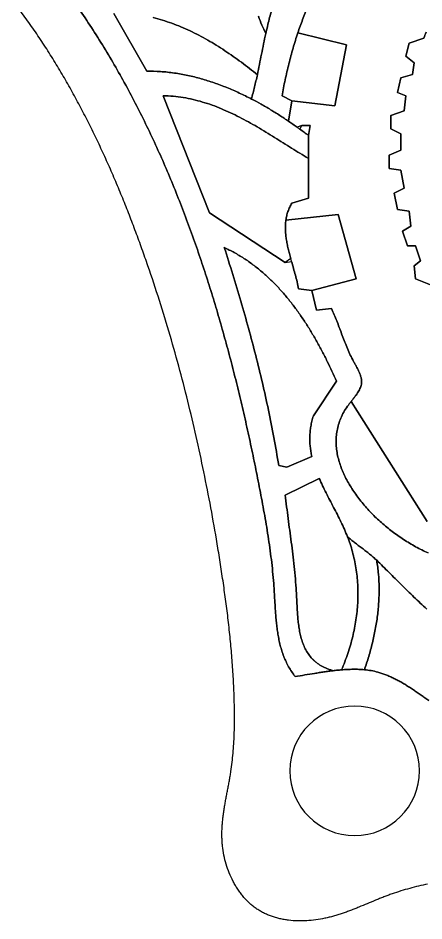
# Model space of a CAD drawing. Header units: millimetres. Extents: x -96818 to 270234, y -28968 to 336819.
# Drawn here: x -64943 to 13368, y -28968 to 145245 of the extents above; entities that cross this region are included whole.
import ezdxf

# ---------------------------------------------------------------- set-up
doc = ezdxf.new("R2010")
doc.units = ezdxf.units.MM
for name, color, linetype in [('01_MAIN_BUILDING', 7, 'Continuous'), ('03_SHARED_CURVES', 7, 'Continuous'), ('REGION_HOLES', 7, 'Continuous')]:
    doc.layers.add(name, color=color, linetype=linetype)

msp = doc.modelspace()

# ---------------------------------------------------------------- linework, layer by layer
at = {"layer": '01_MAIN_BUILDING'}
for points in [[(13996, 48114), (-689, 71247, -0.0006039), (-361, 71664, 0.0040461), (-36, 72084, 0.0063001), (270, 72495, 0.0121888), (560, 72918, 0.0147084), (809, 73326, 0.0233471), (1026, 73752, 0.0265682), (1187, 74164, 0.0376607), (1293, 74591, 0.0261257), (1326, 74876, 0.0238756), (1331, 75163, 0.0224721), (1309, 75453, 0.0188197), (1263, 75739, 0.0175112), (1194, 76032, 0.0138083), (1106, 76320, 0.012632), (999, 76615, 0.0094602), (880, 76906, 0.0155399), (596, 77506, 0.0060746), (287, 78093, 0.0023529), (-45, 78697, -0.0053123), (-373, 79304, -0.0134109), (-981, 80537, -0.0092366), (-1533, 81797, -0.0069686), (-2036, 83055, -0.0025862), (-2516, 84323, -0.000317), (-2978, 85567, 0.0044202), (-3450, 86807, 0.0067619), (-3935, 88001, 0.0121604), (-4465, 89175), (-7330, 88857), (-8285, 92677), (309, 94905), (-3192, 107319), (-13269, 106257, -0.0233286), (-13109, 107098, -0.0249296), (-12868, 107920, -0.0263332), (-12528, 108753, -0.0250689), (-12105, 109547), (-8922, 110502), (-8922, 118141), (-8922, 122598), (-8603, 124508), (-10195, 124508), (-11071, 124171, 0.002771), (-11899, 124752, 0.002928), (-12733, 125323), (-12105, 129282), (-3829, 128327), (-1601, 140105), (-10961, 142377, -0.0090152), (-10036, 144990, -0.0091764), (-9016, 147567, -0.0092717)], [(13782, 142497, 0.0202541), (13360, 141378), (10495, 140423), (9858, 137876), (11450, 136603), (11132, 134375), (8904, 133738), (8267, 130874), (9858, 130237), (9540, 127372), (6994, 126417), (6994, 123871), (8904, 122916), (8904, 119733), (6675, 118778), (6675, 116232), (8904, 115913), (9540, 112412), (7630, 111457), (8267, 108274), (10495, 107956), (10813, 105091), (9222, 104136), (10177, 101271), (11768, 101271), (12723, 98406), (11450, 97451), (11768, 94905), (14951, 93632)]]:
    msp.add_lwpolyline(points, format="xyb", dxfattribs=at)
at = {"layer": '03_SHARED_CURVES'}
for points in [[(13913, 31212, -0.0042052), (12667, 32365, -0.0029911), (11438, 33535, -0.002395), (10223, 34718, -0.0012137), (9016, 35909, -0.0006195), (7822, 37097, 0.0005796), (6628, 38285, 0.0011793), (5445, 39453, 0.0024553), (4253, 40613, 0.0122714), (3574, 41236, 0.0084997), (2870, 41830, 0.0065241), (2154, 42398, 0.0026683), (1428, 42953, 0.0007014), (708, 43496, -0.0033341), (-9, 44042, -0.0053415), (-703, 44590, -0.0097773), (-1379, 45158, 0.0119334), (-1981, 46603, 0.0078541), (-2639, 48024, 0.0059339), (-3341, 49434, 0.0020894), (-4066, 50833, 0.0002029), (-4794, 52225, -0.0036564), (-5513, 53621, -0.0055713), (-6196, 55011, -0.0097725), (-6836, 56421), (-13378, 53207, 0.0043003), (-13121, 50947, 0.0020981), (-12836, 48691, 0.0010403), (-12532, 46402, -0.0010509), (-12228, 44114, -0.0020904), (-11932, 41780, -0.0040141), (-11666, 39444, -0.0050304), (-11436, 37048, -0.006719), (-11263, 34648, -0.0027315), (-11198, 33428, 0.0006478), (-11138, 32208, 0.0022981), (-11072, 30999, 0.0058958), (-10986, 29791, 0.0076164), (-10871, 28624, 0.0120695), (-10710, 27462, 0.0139662), (-10499, 26363, 0.0197148), (-10214, 25282, 0.021932), (-9859, 24277, 0.0283451), (-9404, 23314, 0.0309095), (-8850, 22428, 0.0347994), (-8184, 21623, 0.0180852), (-7800, 21247, 0.0178772), (-7390, 20900, 0.0183857), (-6935, 20569, 0.0172872), (-6458, 20270, 0.0177255), (-5925, 19987, 0.0159415), (-5375, 19741, 0.0163103), (-4759, 19511, 0.0141701), (-4129, 19319, 0.0039796), (-5028, 19204, 0.0027936), (-5924, 19077, 0.0022785), (-6837, 18938, 0.0011973), (-7748, 18793, 0.0008654), (-9607, 18489, -0.0030871), (-11468, 18193, -0.0202454), (-12139, 19111, -0.0197379), (-12735, 20080, -0.0186407), (-13242, 21066, -0.0169025), (-13678, 22087, -0.0157734), (-14045, 23131, -0.0134299), (-14351, 24195, -0.0123257), (-14604, 25285, -0.0098797), (-14808, 26385, -0.0088187), (-14974, 27509, -0.0065131), (-15105, 28638, -0.0054906), (-15211, 29784, -0.0033663), (-15296, 30932, -0.0023689), (-15368, 32091, -0.0003602), (-15435, 33250, 0.0006281), (-15502, 34410, 0.0026267), (-15576, 35571, 0.0060501), (-15765, 37875, 0.0052749), (-16005, 40175, 0.0048337), (-16290, 42452, 0.0040038), (-16615, 44724, 0.0035594), (-16972, 46980, 0.0026978), (-17358, 49231, 0.0022515), (-17764, 51469, 0.0013711), (-18187, 53704, 0.0023277), (-19050, 58091, 0.0026048), (-19956, 62469, 0.0027301), (-20905, 66822, 0.00299), (-21904, 71163, 0.0031131), (-22956, 75489, 0.0033479), (-24063, 79801, 0.0034679), (-25232, 84111, 0.0036699), (-26463, 88403, 0.0037658), (-27750, 92650, 0.0040649), (-29103, 96876, 0.0042367), (-30532, 101098, 0.0045538), (-32035, 105294, 0.0047294), (-33620, 109473, 0.0050645), (-35286, 113620, 0.0052444), (-37040, 117738, 0.0055959), (-38883, 121816, 0.0057803), (-40821, 125856, 0.0061438), (-42853, 129848, 0.0063328), (-44987, 133791, 0.0067008), (-47223, 137678, 0.0068945), (-49567, 141507, 0.0072558), (-52018, 145269, 0.0074537), (-54586, 148968, 0.0077935)], [(14076, -21853, 0.0057718), (12340, -22248, 0.0075747), (10615, -22689, 0.008482), (8901, -23186, 0.0101442), (7206, -23747, 0.0047267), (6403, -24040, 0.0035027), (5605, -24345, 0.0029151), (4806, -24663, 0.0017227), (4011, -24988, 0.0016924), (2417, -25652, -0.0029582), (822, -26312, -0.0023488), (19, -26634, -0.0035112), (-787, -26947, -0.0040942), (-1599, -27247, -0.0052617), (-2415, -27533, -0.0058478), (-3238, -27800, -0.007001), (-4068, -28045, -0.0075893), (-4907, -28268, -0.0086793), (-5752, -28462, -0.0183552), (-7492, -28765, -0.0198128), (-9250, -28934, -0.0207214), (-10996, -28960, -0.0238263), (-12738, -28831, -0.0124183), (-13585, -28706, -0.0134733), (-14425, -28537, -0.0138493), (-15244, -28325, -0.0150154), (-16048, -28067, -0.0154496), (-16827, -27763, -0.0165956), (-17585, -27410, -0.0170851), (-18315, -27008, -0.0180043), (-19015, -26556, -0.0180905), (-19689, -26048, -0.016741), (-20327, -25495, -0.0163105), (-20935, -24891, -0.0150327), (-21505, -24251, -0.0146863), (-22044, -23566, -0.013615), (-22544, -22852, -0.0133455), (-23012, -22101, -0.0125375), (-23440, -21327, -0.0243998), (-24189, -19698, -0.0228457), (-24782, -18006, -0.0225296), (-25217, -16275, -0.0232497), (-25491, -14511, -0.011878), (-25568, -13603, -0.0107618), (-25604, -12692, -0.0100498), (-25601, -11787, -0.0087041), (-25565, -10884, -0.0079896), (-25499, -9982, -0.006554), (-25406, -9083, -0.0058441), (-25291, -8184, -0.0044005), (-25157, -7288, -0.0036971), (-25009, -6390, -0.0022768), (-24849, -5495, -0.0015787), (-24683, -4599, -0.00018), (-24513, -3703, 0.000516), (-24344, -2806, 0.00191), (-24179, -1909, 0.0026071), (-24022, -1010, 0.0040119), (-23877, -109, 0.0082879), (-23638, 1652, 0.0073765), (-23454, 3420, 0.0069128), (-23321, 5194, 0.0059741), (-23234, 6971, 0.0055151), (-23187, 8752, 0.004582), (-23176, 10535, 0.004128), (-23197, 12320, 0.0032136), (-23243, 14105, 0.0059015), (-23404, 17732, 0.0052223), (-23645, 21355, 0.0048918), (-23960, 24974, 0.0042367), (-24341, 28587, 0.0039113), (-24781, 32189, 0.0032794), (-25272, 35785, 0.0029576), (-25806, 39362, 0.0023413), (-26377, 42933, 0.0043721), (-27586, 49884, 0.0047687), (-28922, 56812, 0.0049193), (-30382, 63664, 0.005252), (-31980, 70484, 0.0053951), (-33722, 77263, 0.0056422), (-35614, 84003, 0.0057757), (-37670, 90737, 0.0059199), (-39884, 97421, 0.0030029), (-41035, 100700, 0.0032912), (-42228, 103963, 0.0034529), (-43469, 107225, 0.0037551), (-44757, 110467, 0.0039195), (-46098, 113698, 0.0042375), (-47492, 116907, 0.004405), (-48943, 120094, 0.0047391), (-50451, 123254, 0.0049103), (-52021, 126384, 0.0052591), (-53653, 129482, 0.0054341), (-55351, 132543, 0.0057939), (-57117, 135565, 0.005973), (-58953, 138543, 0.0063372), (-60861, 141475, 0.0065202), (-62845, 144357, 0.0068792), (-64905, 147186, 0.002817)], [(-9016, 147567, 0.0091764), (-10036, 144990, 0.0090152), (-10961, 142377, 0.0098813), (-11884, 139419, 0.0092802), (-12693, 136429, 0.0090828), (-13407, 133344, 0.0081687), (-14015, 130237), (-12105, 129282), (-12733, 125323, 0.0062669), (-14468, 126466, 0.0069806), (-16232, 127563, 0.0074497), (-18049, 128621, 0.0082713), (-19899, 129621, -0.0005154), (-19606, 130785, 0.0018093), (-19316, 131950, 0.0029708), (-19035, 133126, 0.0052488), (-18774, 134307, 0.0030106), (-18369, 136291, -0.0001462), (-17975, 138277, -0.0017044), (-17573, 140267, -0.0048502), (-17145, 142250, -0.0029067), (-16825, 143628, -0.0039349), (-16486, 145002, -0.0044389), (-16126, 146363, -0.0055045)], [(-16126, 146363, 0.0044389), (-16486, 145002, 0.0039349), (-16825, 143628, 0.0029067), (-17145, 142250, -0.0189773), (-17909, 143904, -0.017917), (-18549, 145609, -0.0173201)], [(-46482, 146152), (-40116, 135012, -0.019161), (-37444, 134924, -0.0180652), (-34785, 134639, -0.0171444), (-32186, 134172, -0.0156293), (-29623, 133537, -0.0147586), (-27115, 132750, -0.0131777), (-24653, 131825, -0.0123673), (-22251, 130778, -0.0109215), (-19899, 129621, -0.0082713), (-18049, 128621, -0.0074497), (-16232, 127563, -0.0069806), (-14468, 126466, -0.0062669), (-12733, 125323, -0.002928), (-11899, 124752, -0.002771), (-11071, 124171, -0.0008444), (-10816, 123988, -0.0008297), (-10561, 123805, -0.0026404), (-9738, 123206, -0.0024883), (-8922, 122598), (-8922, 118141, -0.0030734), (-10548, 119145, -0.00103), (-12167, 120161, -0.0000715), (-13809, 121198, 0.0018344), (-15454, 122228, 0.002787), (-17119, 123250, 0.0047033), (-18798, 124246, 0.0056692), (-20495, 125205, 0.0077047), (-22216, 126118, 0.0087007), (-23953, 126968, 0.0108892), (-25723, 127750, 0.0119271), (-27511, 128444, 0.0141623), (-29334, 129044, 0.0152406), (-31186, 129535, 0.0172013), (-33065, 129905, 0.0182911), (-34993, 130144, 0.0194495), (-36933, 130237), (-28020, 107637), (-13378, 98088), (-12164, 98251, 0.000447), (-11796, 96950, -0.0045982), (-11438, 95646, -0.0071188), (-11109, 94326, -0.0122716), (-10832, 92995), (-8285, 92677), (-7330, 88857), (-4465, 89175, -0.0121604), (-3935, 88001, -0.0067619), (-3450, 86807, -0.0044202), (-2978, 85567, 0.000317), (-2516, 84323, 0.0025862), (-2036, 83055, 0.0069686), (-1533, 81797, 0.0092366), (-981, 80537, 0.0134109), (-373, 79304, 0.0053123), (-45, 78697, -0.0023529), (287, 78093, -0.0060746), (596, 77506, -0.0155399), (880, 76906, -0.0094602), (999, 76615, -0.012632), (1106, 76320, -0.0138083), (1194, 76032, -0.0175112), (1263, 75739, -0.0188197), (1309, 75453, -0.0224721), (1331, 75163, -0.0238756), (1326, 74876, -0.0261257), (1293, 74591, -0.0376607), (1187, 74164, -0.0265682), (1026, 73752, -0.0233471), (809, 73326, -0.0147084), (560, 72918, -0.0121888), (270, 72495, -0.0063001), (-36, 72084, -0.0040461), (-361, 71664, 0.0006039), (-689, 71247, 0.003137), (-1041, 70793, 0.0089179), (-1381, 70330, 0.025438), (-2096, 69206, 0.0283313), (-2685, 68012, 0.0273156), (-3107, 66846, 0.0278791), (-3398, 65640, 0.0267603), (-3551, 64444, 0.0251929), (-3580, 63239, 0.0241135), (-3489, 62032, 0.0214698), (-3289, 60837, 0.0205349), (-2982, 59636, 0.017807), (-2584, 58462, 0.0170349), (-2091, 57284, 0.0147321), (-1524, 56139, 0.0140984), (-875, 55000, 0.0123583), (-167, 53896, 0.0118334), (606, 52810, 0.0106291), (1427, 51760, 0.0206034), (3212, 49750, 0.0194404), (5153, 47890, 0.0190757), (7239, 46177, 0.018497), (9448, 44625, 0.0183235), (11760, 43244, 0.0184099), (14167, 42036, 0.0184243)], [(-38907, 145321, -0.0143492), (-37080, 144827, -0.0130919), (-35283, 144233, -0.0125034), (-33508, 143545, -0.0111715), (-31767, 142772, -0.0106142), (-30045, 141917, -0.0093388), (-28359, 140994, -0.0088126), (-26691, 140000, -0.007654), (-25057, 138953, -0.0071547), (-23445, 137850, -0.0061238), (-21862, 136705, -0.0056458), (-20306, 135522, -0.0047239), (-18774, 134307, -0.0052488), (-19035, 133126, -0.0029708), (-19316, 131950, -0.0018093), (-19606, 130785, 0.0005154), (-19899, 129621, 0.0109215), (-22251, 130778, 0.0123673), (-24653, 131825, 0.0131777), (-27115, 132750, 0.0147586), (-29623, 133537, 0.0156293), (-32186, 134172, 0.0171444), (-34785, 134639, 0.0180652), (-37444, 134924, 0.019161), (-40116, 135012), (-46482, 146152, -0.0170083)], [(-18549, 145609, 0.017917), (-17909, 143904, 0.0189773), (-17145, 142250, 0.0048502), (-17573, 140267, 0.0017044), (-17975, 138277, 0.0001462), (-18369, 136291, -0.0030106), (-18774, 134307, 0.0047239), (-20306, 135522, 0.0056458), (-21862, 136705, 0.0061238), (-23445, 137850, 0.0071547), (-25057, 138953, 0.007654), (-26691, 140000, 0.0088126), (-28359, 140994, 0.0093388), (-30045, 141917, 0.0106142), (-31767, 142772, 0.0111715), (-33508, 143545, 0.0125034), (-35283, 144233, 0.0130919), (-37080, 144827, 0.0143492), (-38907, 145321, 0.0149619)], [(14167, 42036, -0.0184099), (11760, 43244, -0.0183235), (9448, 44625, -0.018497), (7239, 46177, -0.0190757), (5153, 47890, -0.0194404), (3212, 49750, -0.0206034), (1427, 51760, -0.0106291), (606, 52810, -0.0118334), (-167, 53896, -0.0123583), (-875, 55000, -0.0140984), (-1524, 56139, -0.0147321), (-2091, 57284, -0.0170349), (-2584, 58462, -0.017807), (-2982, 59636, -0.0205349), (-3289, 60837, -0.0214698), (-3489, 62032, -0.0241135), (-3580, 63239, -0.0251929), (-3551, 64444, -0.0267603), (-3398, 65640, -0.0278791), (-3107, 66846, -0.0273156), (-2685, 68012, -0.0283313), (-2096, 69206, -0.025438), (-1381, 70330, -0.0089179), (-1041, 70793, -0.003137), (-689, 71247), (13996, 48114, -0.0143166)], [(14313, 13595, -0.000266), (13564, 14112, 0.0004354), (12821, 14626, 0.0018782), (12076, 15135, 0.0025894), (11336, 15632, 0.0041367), (10590, 16118, 0.0048656), (9848, 16583, 0.0065602), (9095, 17031, 0.007314), (8345, 17449, 0.0091606), (7582, 17843, 0.009944), (6818, 18200, 0.0118679), (6040, 18524, 0.0126789), (5256, 18806, 0.0144779), (4458, 19045, 0.0226993), (3176, 19327, 0.0190093), (1874, 19501, 0.0116371), (2709, 22063, 0.0129202), (3418, 24662, 0.0136297), (3987, 27291, 0.0152447), (4404, 29948, 0.0160478), (4652, 32613, 0.0178519), (4719, 35289, 0.018754), (4590, 37960, 0.0204092), (4253, 40613, -0.0024553), (5445, 39453, -0.0011793), (6628, 38285, -0.0005796), (7822, 37097, 0.0006195), (9016, 35909, 0.0012137), (10223, 34718, 0.002395), (11438, 33535, 0.0029911), (12667, 32365, 0.0042052), (13913, 31212, 0.00481)]]:
    msp.add_lwpolyline(points, format="xyb", dxfattribs=at)
for points in [[(-11884, 139419, -0.0098813), (-10961, 142377), (-1601, 140105), (-3829, 128327), (-12105, 129282), (-14015, 130237, -0.0081687), (-13407, 133344, -0.0090828), (-12693, 136429, -0.0092802)], [(-8922, 118141), (-8922, 110502), (-12105, 109547, 0.0250689), (-12528, 108753, 0.0263332), (-12868, 107920, 0.0249296), (-13109, 107098, 0.0233286), (-13269, 106257, 0.0230785), (-13356, 105358, 0.0192888), (-13365, 104454, 0.0175527), (-13307, 103532, 0.0133842), (-13192, 102616, 0.0117792), (-13026, 101676, 0.0080477), (-12823, 100743, 0.0065509), (-12585, 99789, 0.0033466), (-12329, 98839), (-13378, 98088), (-28020, 107637), (-36933, 130237, -0.0194495), (-34993, 130144, -0.0182911), (-33065, 129905, -0.0172013), (-31186, 129535, -0.0152406), (-29334, 129044, -0.0141623), (-27511, 128444, -0.0119271), (-25723, 127750, -0.0108892), (-23953, 126968, -0.0087007), (-22216, 126118, -0.0077047), (-20495, 125205, -0.0056692), (-18798, 124246, -0.0047033), (-17119, 123250, -0.002787), (-15454, 122228, -0.0018344), (-13809, 121198, 0.0000715), (-12167, 120161, 0.00103), (-10548, 119145, 0.0030734)], [(-9738, 123206, 0.0026404), (-10561, 123805), (-10195, 124508), (-8603, 124508), (-8922, 122598, 0.0024883)], [(-13356, 105358, -0.0230785), (-13269, 106257), (-3192, 107319), (309, 94905), (-8285, 92677), (-10832, 92995, 0.0122716), (-11109, 94326, 0.0071188), (-11438, 95646, 0.0045982), (-11796, 96950, -0.000447), (-12164, 98251, -0.0004656), (-12247, 98545, -0.000742), (-12329, 98839, -0.0033466), (-12585, 99789, -0.0065509), (-12823, 100743, -0.0080477), (-13026, 101676, -0.0117792), (-13192, 102616, -0.0133842), (-13307, 103532, -0.0175527), (-13365, 104454, -0.0192888)], [(-8263, 60675), (-13060, 58618), (-14651, 58936, 0.0062577), (-15579, 64282, 0.0057704), (-16634, 69604, 0.0055023), (-17807, 74889, 0.004977), (-19090, 80148, 0.004708), (-20475, 85382, 0.0041628), (-21953, 90591, 0.003894), (-23516, 95783, 0.0033418), (-25155, 100953, -0.0188014), (-23227, 99986, -0.0178327), (-21374, 98881, -0.0170596), (-19617, 97658, -0.0156414), (-17943, 96323, -0.0149102), (-16350, 94885, -0.0133736), (-14840, 93359, -0.0126964), (-13403, 91747, -0.0112514), (-12045, 90067, -0.0106267), (-10755, 88320, -0.0093666), (-9535, 86523, -0.0087868), (-8382, 84684, -0.0077281), (-7291, 82807, -0.0071833), (-6264, 80916, -0.0063014), (-5289, 78997, -0.0057811), (-4379, 77093, -0.0050315), (-3510, 75170), (-7967, 68485, 0.0172459), (-8251, 67474, 0.0183177), (-8463, 66445, 0.0176058), (-8593, 65461, 0.0176394), (-8653, 64469, 0.0168389), (-8645, 63508, 0.0159217), (-8574, 62549, 0.0150745), (-8445, 61608, 0.0135233)], [(-4129, 19319, -0.0141701), (-4759, 19511, -0.0163103), (-5375, 19741, -0.0159415), (-5925, 19987, -0.0177255), (-6458, 20270, -0.0172872), (-6935, 20569, -0.0183857), (-7390, 20900, -0.0178772), (-7800, 21247, -0.0180852), (-8184, 21623, -0.0347994), (-8850, 22428, -0.0309095), (-9404, 23314, -0.0283451), (-9859, 24277, -0.021932), (-10214, 25282, -0.0197148), (-10499, 26363, -0.0139662), (-10710, 27462, -0.0120695), (-10871, 28624, -0.0076164), (-10986, 29791, -0.0058958), (-11072, 30999, -0.0022981), (-11138, 32208, -0.0006478), (-11198, 33428, 0.0027315), (-11263, 34648, 0.006719), (-11436, 37048, 0.0050304), (-11666, 39444, 0.0040141), (-11932, 41780, 0.0020904), (-12228, 44114, 0.0010509), (-12532, 46402, -0.0010403), (-12836, 48691, -0.0020981), (-13121, 50947, -0.0043003), (-13378, 53207), (-6836, 56421, 0.0097725), (-6196, 55011, 0.0055713), (-5513, 53621, 0.0036564), (-4794, 52225, -0.0002029), (-4066, 50833, -0.0020894), (-3341, 49434, -0.0059339), (-2639, 48024, -0.0078541), (-1981, 46603, -0.0119334), (-1379, 45158, -0.0011973), (-1328, 45025, -0.0012328), (-1277, 44891, -0.0274563), (-320, 41863, -0.0264608), (305, 38748, -0.0258772), (604, 35565, -0.0241606), (583, 32367, -0.0237852), (248, 29110, -0.0219476), (-383, 25896, -0.0217772), (-1322, 22645, -0.0201656), (-2531, 19483, 0.0051409), (-3331, 19409, 0.0040647)], [(-1414, 19558, 0.0081171), (-2531, 19483, 0.0201656), (-1322, 22645, 0.0217772), (-383, 25896, 0.0219476), (248, 29110, 0.0237852), (583, 32367, 0.0241606), (604, 35565, 0.0258772), (305, 38748, 0.0264608), (-320, 41863, 0.0274563), (-1277, 44891, 0.0012328), (-1328, 45025, 0.0011973), (-1379, 45158, 0.0097773), (-703, 44590, 0.0053415), (-9, 44042, 0.0033341), (708, 43496, -0.0007014), (1428, 42953, -0.0026683), (2154, 42398, -0.0065241), (2870, 41830, -0.0084997), (3574, 41236, -0.0122714), (4253, 40613, -0.0204092), (4590, 37960, -0.018754), (4719, 35289, -0.0178519), (4652, 32613, -0.0160478), (4404, 29948, -0.0152447), (3987, 27291, -0.0136297), (3418, 24662, -0.0129202), (2709, 22063, -0.0116371), (1874, 19501, 0.0141937), (790, 19574, 0.0115433), (-296, 19590, 0.0105702)]]:
    msp.add_lwpolyline(points, format="xyb", close=True, dxfattribs=at)
msp.add_circle((0, 0), 12500, dxfattribs=at)
at = {"layer": 'REGION_HOLES'}
for points in [[(-54586, 148968, -0.0074537), (-52018, 145269, -0.0072558), (-49567, 141507, -0.0068945), (-47223, 137678, -0.0067008), (-44987, 133791, -0.0063328), (-42853, 129848, -0.0061438), (-40821, 125856, -0.0057803), (-38883, 121816, -0.0055959), (-37040, 117738, -0.0052444), (-35286, 113620, -0.0050645), (-33620, 109473, -0.0047294), (-32035, 105294, -0.0045538), (-30532, 101098, -0.0042367), (-29103, 96876, -0.0040649), (-27750, 92650, -0.0037658), (-26463, 88403, -0.0036699), (-25232, 84111, -0.0034679), (-24063, 79801, -0.0033479), (-22956, 75489, -0.0031131), (-21904, 71163, -0.00299), (-20905, 66822, -0.0027301), (-19956, 62469, -0.0026048), (-19050, 58091, -0.0023277), (-18187, 53704, -0.0013711), (-17764, 51469, -0.0022515), (-17358, 49231, -0.0026978), (-16972, 46980, -0.0035594), (-16615, 44724, -0.0040038), (-16290, 42452, -0.0048337), (-16005, 40175, -0.0052749), (-15765, 37875, -0.0060501), (-15576, 35571, -0.0026267), (-15502, 34410, -0.0006281), (-15435, 33250, 0.0003602), (-15368, 32091, 0.0023689), (-15296, 30932, 0.0033663), (-15211, 29784, 0.0054906), (-15105, 28638, 0.0065131), (-14974, 27509, 0.0088187), (-14808, 26385, 0.0098797), (-14604, 25285, 0.0123257), (-14351, 24195, 0.0134299), (-14045, 23131, 0.0157734), (-13678, 22087, 0.0169025), (-13242, 21066, 0.0186407), (-12735, 20080, 0.0197379), (-12139, 19111, 0.0202454), (-11468, 18193, 0.0030871), (-9607, 18489, -0.0008654), (-7748, 18793, -0.0011973), (-6837, 18938, -0.0022785), (-5924, 19077, -0.0027936), (-5028, 19204, -0.0039796), (-4129, 19319, -0.0040647), (-3331, 19409, -0.0051409), (-2531, 19483, -0.0081171), (-1414, 19558, -0.0105702), (-296, 19590, -0.0115433), (790, 19574, -0.0141937), (1874, 19501, -0.0190093), (3176, 19327, -0.0226993), (4458, 19045, -0.0144779), (5256, 18806, -0.0126789), (6040, 18524, -0.0118679), (6818, 18200, -0.009944), (7582, 17843, -0.0091606), (8345, 17449, -0.007314), (9095, 17031, -0.0065602), (9848, 16583, -0.0048656), (10590, 16118, -0.0041367), (11336, 15632, -0.0025894), (12076, 15135, -0.0018782), (12821, 14626, -0.0004354), (13564, 14112, 0.000266), (14313, 13595, 0.0016596)], [(14951, 93632), (11768, 94905), (11450, 97451), (12723, 98406), (11768, 101271), (10177, 101271), (9222, 104136), (10813, 105091), (10495, 107956), (8267, 108274), (7630, 111457), (9540, 112412), (8904, 115913), (6675, 116232), (6675, 118778), (8904, 119733), (8904, 122916), (6994, 123871), (6994, 126417), (9540, 127372), (9858, 130237), (8267, 130874), (8904, 133738), (11132, 134375), (11450, 136603), (9858, 137876), (10495, 140423), (13360, 141378, -0.0202541), (13782, 142497, -0.0142813)]]:
    msp.add_lwpolyline(points, format="xyb", dxfattribs=at)
msp.add_lwpolyline([(-13060, 58618), (-8263, 60675, -0.0135233), (-8445, 61608, -0.0150745), (-8574, 62549, -0.0159217), (-8645, 63508, -0.0168389), (-8653, 64469, -0.0176394), (-8593, 65461, -0.0176058), (-8463, 66445, -0.0183177), (-8251, 67474, -0.0172459), (-7967, 68485), (-3510, 75170, 0.0050315), (-4379, 77093, 0.0057811), (-5289, 78997, 0.0063014), (-6264, 80916, 0.0071833), (-7291, 82807, 0.0077281), (-8382, 84684, 0.0087868), (-9535, 86523, 0.0093666), (-10755, 88320, 0.0106267), (-12045, 90067, 0.0112514), (-13403, 91747, 0.0126964), (-14840, 93359, 0.0133736), (-16350, 94885, 0.0149102), (-17943, 96323, 0.0156414), (-19617, 97658, 0.0170596), (-21374, 98881, 0.0178327), (-23227, 99986, 0.0188014), (-25155, 100953, -0.0033418), (-23516, 95783, -0.003894), (-21953, 90591, -0.0041628), (-20475, 85382, -0.004708), (-19090, 80148, -0.004977), (-17807, 74889, -0.0055023), (-16634, 69604, -0.0057704), (-15579, 64282, -0.0062577), (-14651, 58936)], format="xyb", close=True, dxfattribs=at)
msp.add_circle((0, 0), 12500, dxfattribs=at)

doc.saveas('drawing.dxf')
